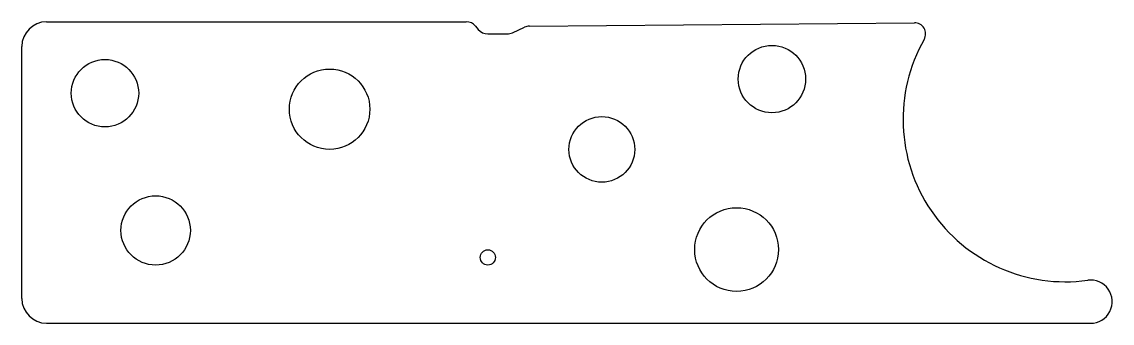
# Model space of a CAD drawing. Header units: millimetres. Extents: x 0 to 176, y 0 to 49.
import ezdxf

# ---------------------------------------------------------------- set-up
doc = ezdxf.new("R2010")
doc.units = ezdxf.units.MM

msp = doc.modelspace()

# ---------------------------------------------------------------- linework, layer by layer
at = {"color": 7, "linetype": 'Continuous'}
for p, q in [((4, 48.68), (71.7, 48.68)), ((73.23, 47.97), (73.67, 47.44)), ((79.17, 46.91), (81.12, 47.8)), ((81.94, 47.98), (144.03, 48.53)), ((75.2, 46.73), (78.34, 46.73)), ((0, 4), (0, 44.68)), ((4, 0), (172.48, 0))]:
    msp.add_line(p, q, dxfattribs=at)
for centre, radius in [((121.05, 39.43), 5.44), ((13.42, 37.15), 5.44), ((49.67, 34.56), 6.49), ((93.6, 28.07), 5.3), ((21.6, 14.98), 5.6), ((115.35, 11.89), 6.76), ((75.2, 10.63), 1.23)]:
    msp.add_circle(centre, radius, dxfattribs=at)
for centre, radius, start, end in [((4, 44.68), 4, 90, 180), ((71.7, 46.68), 2, 40.097, 90), ((81.95, 45.98), 2, 90.5046, 114.4974), ((144.05, 46.73), 1.8, 330.48, 90.5046), ((75.2, 48.73), 2, 220.097, 270), ((78.34, 48.73), 2, 270, 294.4974), ((168.44, 32.92), 26.23, 150.48, 277.8104), ((172.48, 3.48), 3.48, 270, 97.8104), ((4, 4), 4, 180, 270)]:
    msp.add_arc(centre, radius, start, end, dxfattribs=at)

doc.saveas('drawing.dxf')
